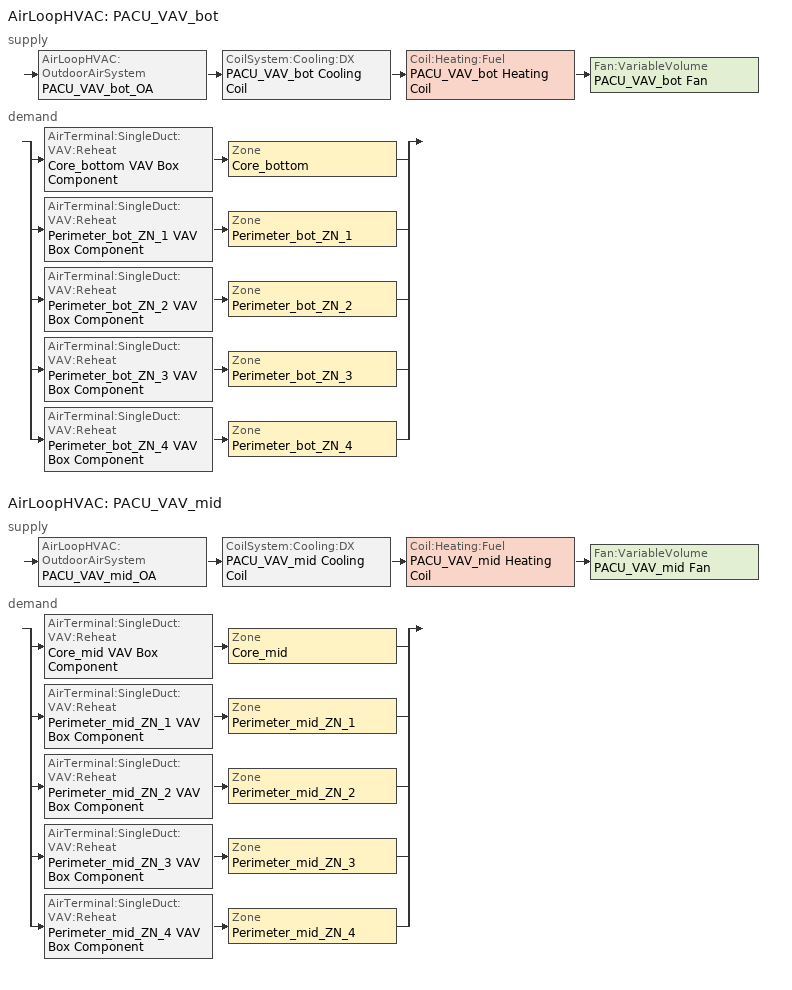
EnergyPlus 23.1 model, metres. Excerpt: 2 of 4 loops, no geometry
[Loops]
AirLoopHVAC 'PACU_VAV_bot'
 supply: AirLoopHVAC:OutdoorAirSystem 'PACU_VAV_bot_OA' > CoilSystem:Cooling:DX 'PACU_VAV_bot Cooling Coil' > Coil:Heating:Fuel 'PACU_VAV_bot Heating Coil' > Fan:VariableVolume 'PACU_VAV_bot Fan'
 demand: split
  | AirTerminal:SingleDuct:VAV:Reheat 'Core_bottom VAV Box Component' > Zone 'Core_bottom'
  | AirTerminal:SingleDuct:VAV:Reheat 'Perimeter_bot_ZN_1 VAV Box Component' > Zone 'Perimeter_bot_ZN_1'
  | AirTerminal:SingleDuct:VAV:Reheat 'Perimeter_bot_ZN_2 VAV Box Component' > Zone 'Perimeter_bot_ZN_2'
  | AirTerminal:SingleDuct:VAV:Reheat 'Perimeter_bot_ZN_3 VAV Box Component' > Zone 'Perimeter_bot_ZN_3'
  | AirTerminal:SingleDuct:VAV:Reheat 'Perimeter_bot_ZN_4 VAV Box Component' > Zone 'Perimeter_bot_ZN_4'
AirLoopHVAC 'PACU_VAV_mid'
 supply: AirLoopHVAC:OutdoorAirSystem 'PACU_VAV_mid_OA' > CoilSystem:Cooling:DX 'PACU_VAV_mid Cooling Coil' > Coil:Heating:Fuel 'PACU_VAV_mid Heating Coil' > Fan:VariableVolume 'PACU_VAV_mid Fan'
 demand: split
  | AirTerminal:SingleDuct:VAV:Reheat 'Core_mid VAV Box Component' > Zone 'Core_mid'
  | AirTerminal:SingleDuct:VAV:Reheat 'Perimeter_mid_ZN_1 VAV Box Component' > Zone 'Perimeter_mid_ZN_1'
  | AirTerminal:SingleDuct:VAV:Reheat 'Perimeter_mid_ZN_2 VAV Box Component' > Zone 'Perimeter_mid_ZN_2'
  | AirTerminal:SingleDuct:VAV:Reheat 'Perimeter_mid_ZN_3 VAV Box Component' > Zone 'Perimeter_mid_ZN_3'
  | AirTerminal:SingleDuct:VAV:Reheat 'Perimeter_mid_ZN_4 VAV Box Component' > Zone 'Perimeter_mid_ZN_4'
[AirLoopHVAC] Design supply air flow rate=Autosize
PACU_VAV_bot; PACU_VAV_mid
[AirTerminal:SingleDuct:VAV:Reheat] Availability schedule=Always_On; Convergence tolerance=0.001; Damper heating action=ReverseWithLimits; Maximum air flow rate=Autosize; Maximum flow fraction during reheat=0.5; Maximum hot water or steam flow rate=Autosize; Maximum reheat air temperature=40; Minimum hot water or steam flow rate=0
Name | Constant minimum air flow fraction | Reheat coil | Zone minimum air flow input method | Minimum air flow fraction schedule
Core_bottom VAV Box Component | 0.232 | Core_bottom VAV Box Reheat Coil | Constant
Core_mid VAV Box Component | 0.319 | Core_mid VAV Box Reheat Coil | Constant
Perimeter_bot_ZN_1 VAV Box Component | 0.227 | Perimeter_bot_ZN_1 VAV Box Reheat Coil | Constant
Perimeter_bot_ZN_2 VAV Box Component | 0.146 | Perimeter_bot_ZN_2 VAV Box Reheat Coil | Constant
Perimeter_bot_ZN_3 VAV Box Component | 0.231 | Perimeter_bot_ZN_3 VAV Box Reheat Coil | Constant
Perimeter_bot_ZN_4 VAV Box Component | 0.138 | Perimeter_bot_ZN_4 VAV Box Reheat Coil | Constant
Perimeter_mid_ZN_1 VAV Box Component | 0.22 | Perimeter_mid_ZN_1 VAV Box Reheat Coil | Constant
Perimeter_mid_ZN_2 VAV Box Component |  | Perimeter_mid_ZN_2 VAV Box Reheat Coil | Scheduled | Perimeter_mid_ZN_2_MDP_Sch
Perimeter_mid_ZN_3 VAV Box Component | 0.224 | Perimeter_mid_ZN_3 VAV Box Reheat Coil | Constant
Perimeter_mid_ZN_4 VAV Box Component | 0.126 | Perimeter_mid_ZN_4 VAV Box Reheat Coil | Constant
[Coil:Cooling:DX:TwoSpeed] Availability schedule=Always_On; Energy input ratio function of flow fraction curve=LgDXalt_EIRFF; Energy input ratio function of temperature curve=LgDXalt_EIRFT; High speed gross rated cooling cop=3.39929; High speed gross rated total cooling capacity=Autosize; High speed rated air flow rate=Autosize; High speed rated sensible heat ratio=Autosize; Low speed energy input ratio function of temperature curve=LgDXalt_EIRFT; Low speed gross rated cooling cop=3.39929; Low speed gross rated sensible heat ratio=Autosize; Low speed gross rated total cooling capacity=Autosize; Low speed rated air flow rate=Autosize; Low speed total cooling capacity function of temperature curve=LgDXalt_CapFT; Part load fraction correlation curve=LgDXalt_PLR; Total cooling capacity function of flow fraction curve=LgDXalt_CapFF; Total cooling capacity function of temperature curve=LgDXalt_CapFT
PACU_VAV_bot Cooling Coil; PACU_VAV_mid Cooling Coil
[Coil:Heating:Electric] Availability schedule=Always_On; Efficiency=1; Nominal capacity=Autosize
Core_bottom VAV Box Reheat Coil; Core_mid VAV Box Reheat Coil; Perimeter_bot_ZN_1 VAV Box Reheat Coil; Perimeter_bot_ZN_2 VAV Box Reheat Coil; Perimeter_bot_ZN_3 VAV Box Reheat Coil; Perimeter_bot_ZN_4 VAV Box Reheat Coil; Perimeter_mid_ZN_1 VAV Box Reheat Coil; Perimeter_mid_ZN_2 VAV Box Reheat Coil; Perimeter_mid_ZN_3 VAV Box Reheat Coil; Perimeter_mid_ZN_4 VAV Box Reheat Coil
[Coil:Heating:Fuel] Availability schedule=Always_On; Burner efficiency=0.8; Fuel type=NaturalGas; Nominal capacity=Autosize; Parasitic electric load=0; Parasitic fuel load=0
PACU_VAV_bot Heating Coil; PACU_VAV_mid Heating Coil
[CoilSystem:Cooling:DX] Availability schedule=Always_On
Name | Cooling coil
PACU_VAV_bot Cooling Coil | PACU_VAV_bot Cooling Coil
PACU_VAV_mid Cooling Coil | PACU_VAV_mid Cooling Coil
[Controller:MechanicalVentilation] Availability schedule=MinOA_Sched; Demand controlled ventilation=Yes; System outdoor air method=Standard62.1VentilationRateProcedure; Design specification zone air distribution object name 1=CM DSZAD Building; Design specification zone air distribution object name 2=CM DSZAD Building; Design specification zone air distribution object name 3=CM DSZAD Building; Design specification zone air distribution object name 4=CM DSZAD Building; Design specification zone air distribution object name 5=CM DSZAD Building
Name | Zone or zonelist name 1 | Design specification outdoor air object name 1 | Zone or zonelist name 2 | Design specification outdoor air object name 2 | Zone or zonelist name 3 | Design specification outdoor air object name 3 | Zone or zonelist name 4 | Design specification outdoor air object name 4 | Zone or zonelist name 5 | Design specification outdoor air object name 5
PACU_VAV_bot_DCV | Core_bottom | SZ DSOA Core_bottom | Perimeter_bot_ZN_1 | SZ DSOA Perimeter_bot_ZN_1 | Perimeter_bot_ZN_2 | SZ DSOA Perimeter_bot_ZN_2 | Perimeter_bot_ZN_3 | SZ DSOA Perimeter_bot_ZN_3 | Perimeter_bot_ZN_4 | SZ DSOA Perimeter_bot_ZN_4
PACU_VAV_mid_DCV | Core_mid | SZ DSOA Core_mid | Perimeter_mid_ZN_1 | SZ DSOA Perimeter_mid_ZN_1 | Perimeter_mid_ZN_2 | SZ DSOA Perimeter_mid_ZN_2 | Perimeter_mid_ZN_3 | SZ DSOA Perimeter_mid_ZN_3 | Perimeter_mid_ZN_4 | SZ DSOA Perimeter_mid_ZN_4
[Controller:OutdoorAir] Economizer control action type=ModulateFlow; Economizer control type=NoEconomizer; Lockout type=LockoutWithHeating; Maximum outdoor air flow rate=Autosize; Minimum limit type=FixedMinimum; Minimum outdoor air flow rate=0; Minimum outdoor air schedule=MinOA_Sched
Name | Maximum fraction of outdoor air schedule | Mechanical ventilation controller
PACU_VAV_bot_OA_Controller | VAV_BOT Max OA Fraction | PACU_VAV_bot_DCV
PACU_VAV_mid_OA_Controller | VAV_MID Max OA Fraction | PACU_VAV_mid_DCV
[DesignSpecification:OutdoorAir] Outdoor air flow per zone floor area=0.0004318; Outdoor air method=Flow/Area
Name | Outdoor air schedule
SZ DSOA Core_bottom; SZ DSOA Core_mid; SZ DSOA Perimeter_bot_ZN_1; SZ DSOA Perimeter_bot_ZN_2; SZ DSOA Perimeter_bot_ZN_3; SZ DSOA Perimeter_bot_ZN_4; SZ DSOA Perimeter_mid_ZN_1; SZ DSOA Perimeter_mid_ZN_3; SZ DSOA Perimeter_mid_ZN_4
SZ DSOA Perimeter_mid_ZN_2 | PERIMETER_MID_ZN_2_OA_Mult
[DesignSpecification:ZoneAirDistribution] Zone air distribution effectiveness in cooling mode=1; Zone air distribution effectiveness in heating mode=1
Name | Minimum zone ventilation efficiency
CM DSZAD Building
VAV_Zone_AirDistribution | 0.6
[EnergyManagementSystem:InternalVariable] Internal data type=Zone Floor Area
Name | Internal data index key
Core_bottom_Area | Core_bottom
Core_mid_Area | Core_mid
Perimeter_bot_ZN_1_Area | Perimeter_bot_ZN_1
Perimeter_bot_ZN_2_Area | Perimeter_bot_ZN_2
Perimeter_bot_ZN_3_Area | Perimeter_bot_ZN_3
Perimeter_bot_ZN_4_Area | Perimeter_bot_ZN_4
Perimeter_mid_ZN_1_Area | Perimeter_mid_ZN_1
Perimeter_mid_ZN_2_Area | Perimeter_mid_ZN_2
Perimeter_mid_ZN_3_Area | Perimeter_mid_ZN_3
Perimeter_mid_ZN_4_Area | Perimeter_mid_ZN_4
[EnergyManagementSystem:ProgramCallingManager]
SET_Perimeter_mid_ZN_3_Light_EMS_Program_Prog_Manager: BeginTimestepBeforePredictor; SET_Perimeter_mid_ZN_3_Light_EMS_Program
SET_Perimeter_mid_ZN_4_Light_EMS_Program_Prog_Manager: BeginTimestepBeforePredictor; SET_Perimeter_mid_ZN_4_Light_EMS_Program
SET_Perimeter_top_ZN_1_Light_EMS_Program_Prog_Manager: BeginTimestepBeforePredictor; SET_Perimeter_top_ZN_1_Light_EMS_Program
SET_Perimeter_top_ZN_2_Light_EMS_Program_Prog_Manager: BeginTimestepBeforePredictor; SET_Perimeter_top_ZN_2_Light_EMS_Program
SET_Perimeter_top_ZN_3_Light_EMS_Program_Prog_Manager: BeginTimestepBeforePredictor; SET_Perimeter_top_ZN_3_Light_EMS_Program
SET_Perimeter_top_ZN_4_Light_EMS_Program_Prog_Manager: BeginTimestepBeforePredictor; SET_Perimeter_top_ZN_4_Light_EMS_Program
Transformer_Load_Prog_Manager: AfterPredictorAfterHVACManagers; Transformer_Load_Prog
pacu_vav_bot_MAX_OA_FRAC_Prog_Manager: AfterPredictorAfterHVACManagers; pacu_vav_bot_MAX_OA_FRAC
pacu_vav_mid_MAX_OA_FRAC_Prog_Manager: AfterPredictorAfterHVACManagers; pacu_vav_mid_MAX_OA_FRAC
pacu_vav_top_MAX_OA_FRAC_Prog_Manager: AfterPredictorAfterHVACManagers; pacu_vav_top_MAX_OA_FRAC
[EnergyManagementSystem:Sensor]
Name | Output variable or output meter index key | Output variable or output meter
Core_bottom_LSr | Core_bottom | Zone Lights Electricity Rate
Core_bottom_Occ_Sensor | Core_bottom | People Occupant Count
Core_mid_LSr | Core_mid | Zone Lights Electricity Rate
Core_mid_Occ_Sensor | Core_mid | People Occupant Count
Facility_Int_LTG |  | InteriorLights:Electricity
OAT | Environment | Site Outdoor Air Drybulb Temperature
Perimeter_bot_ZN_1_LSr | Perimeter_bot_ZN_1 | Zone Lights Electricity Rate
Perimeter_bot_ZN_1_Occ_Sensor | Perimeter_bot_ZN_1 | People Occupant Count
Perimeter_bot_ZN_2_LSr | Perimeter_bot_ZN_2 | Zone Lights Electricity Rate
Perimeter_bot_ZN_2_Occ_Sensor | Perimeter_bot_ZN_2 | People Occupant Count
Perimeter_bot_ZN_3_LSr | Perimeter_bot_ZN_3 | Zone Lights Electricity Rate
Perimeter_bot_ZN_3_Occ_Sensor | Perimeter_bot_ZN_3 | People Occupant Count
Perimeter_bot_ZN_4_LSr | Perimeter_bot_ZN_4 | Zone Lights Electricity Rate
Perimeter_bot_ZN_4_Occ_Sensor | Perimeter_bot_ZN_4 | People Occupant Count
Perimeter_mid_ZN_1_LSr | Perimeter_mid_ZN_1 | Zone Lights Electricity Rate
Perimeter_mid_ZN_1_Occ_Sensor | Perimeter_mid_ZN_1 | People Occupant Count
Perimeter_mid_ZN_2_LSr | Perimeter_mid_ZN_2 | Zone Lights Electricity Rate
Perimeter_mid_ZN_2_Occ_Sensor | Perimeter_mid_ZN_2 | People Occupant Count
Perimeter_mid_ZN_3_LSr | Perimeter_mid_ZN_3 | Zone Lights Electricity Rate
Perimeter_mid_ZN_3_Occ_Sensor | Perimeter_mid_ZN_3 | People Occupant Count
Perimeter_mid_ZN_4_LSr | Perimeter_mid_ZN_4 | Zone Lights Electricity Rate
Perimeter_mid_ZN_4_Occ_Sensor | Perimeter_mid_ZN_4 | People Occupant Count
pacu_vav_bot_OA | PACU_VAV_bot | Air System Outdoor Air Mass Flow Rate
pacu_vav_bot_OA_VRP | PACU_VAV_bot | Air System Outdoor Air Mechanical Ventilation Requested Mass Flow Rate
pacu_vav_bot_SUPPLY_FLOW | PACU_VAV_bot_OA-PACU_VAV_bot_CoolCNode | System Node Standard Density Volume Flow Rate
pacu_vav_mid_OA | PACU_VAV_mid | Air System Outdoor Air Mass Flow Rate
pacu_vav_mid_OA_VRP | PACU_VAV_mid | Air System Outdoor Air Mechanical Ventilation Requested Mass Flow Rate
pacu_vav_mid_SUPPLY_FLOW | PACU_VAV_mid_OA-PACU_VAV_mid_CoolCNode | System Node Standard Density Volume Flow Rate
[Fan:VariableVolume] Availability schedule=HVACOperationSchd; Fan power coefficient 1=0.0408; Fan power coefficient 2=0.088; Fan power coefficient 3=-0.0729; Fan power coefficient 4=0.9437; Fan power coefficient 5=0; Fan power minimum flow fraction=0.25; Fan power minimum flow rate input method=Fraction; Fan total efficiency=0.6006; Maximum flow rate=Autosize; Motor efficiency=0.924; Motor in airstream fraction=1; Pressure rise=1314.72
PACU_VAV_bot Fan; PACU_VAV_mid Fan
[SetpointManager:MixedAir] Control variable=Temperature
Name | Setpoint node or nodelist
PACU_VAV_bot_CoolC SAT Manager | PACU_VAV_bot_CoolC-PACU_VAV_bot_HeatCNode
PACU_VAV_bot_HeatC MixedAir Manager | PACU_VAV_bot_HeatC-PACU_VAV_bot FanNode
PACU_VAV_bot_OAMixed Air Temp Manager | PACU_VAV_bot_OA-PACU_VAV_bot_CoolCNode
PACU_VAV_mid_CoolC SAT Manager | PACU_VAV_mid_CoolC-PACU_VAV_mid_HeatCNode
PACU_VAV_mid_HeatC MixedAir Manager | PACU_VAV_mid_HeatC-PACU_VAV_mid FanNode
PACU_VAV_mid_OAMixed Air Temp Manager | PACU_VAV_mid_OA-PACU_VAV_mid_CoolCNode
[SetpointManager:Scheduled] Control variable=Temperature; Schedule=Supply-Air-Temp-Sch
Name | Setpoint node or nodelist
PACU_VAV_bot SAT setpoint | PACU_VAV_bot Supply Equipment Outlet Node
PACU_VAV_mid SAT setpoint | PACU_VAV_mid Supply Equipment Outlet Node
[Sizing:System] 100 outdoor air in cooling=No; 100 outdoor air in heating=No; Central cooling design supply air humidity ratio=0.0085; Central cooling design supply air temperature=12.8; Central heating design supply air humidity ratio=0.008; Central heating design supply air temperature=12.8; Central heating maximum system air flow ratio=0.3; Cooling supply air flow rate=0; Cooling supply air flow rate method=DesignDay; Design outdoor air flow rate=0.9561; Heating supply air flow rate=0; Heating supply air flow rate method=DesignDay; Precool design humidity ratio=0.008; Precool design temperature=12.8; Preheat design humidity ratio=0.008; Preheat design temperature=7; System outdoor air method=ZoneSum; Type of load to size on=Sensible; Type of zone sum to use=Coincident
PACU_VAV_bot; PACU_VAV_mid
[Sizing:Zone] Cooling design air flow method=DesignDay; Cooling design air flow rate=0; Cooling minimum air flow fraction=0; Design specification zone air distribution object=VAV_Zone_AirDistribution; Heating design air flow method=DesignDay; Heating design air flow rate=0; Zone cooling design supply air humidity ratio=0.0085; Zone cooling design supply air temperature=12.8; Zone cooling design supply air temperature input method=SupplyAirTemperature; Zone heating design supply air humidity ratio=0.008; Zone heating design supply air temperature=40; Zone heating design supply air temperature input method=SupplyAirTemperature
Name | Design specification outdoor air object
Core_bottom | SZ DSOA Core_bottom
Perimeter_bot_ZN_1 | SZ DSOA Perimeter_bot_ZN_1
Perimeter_bot_ZN_2 | SZ DSOA Perimeter_bot_ZN_2
Perimeter_bot_ZN_3 | SZ DSOA Perimeter_bot_ZN_3
Perimeter_bot_ZN_4 | SZ DSOA Perimeter_bot_ZN_4
Core_mid | SZ DSOA Core_mid
Perimeter_mid_ZN_1 | SZ DSOA Perimeter_mid_ZN_1
Perimeter_mid_ZN_2 | SZ DSOA Perimeter_mid_ZN_2
Perimeter_mid_ZN_3 | SZ DSOA Perimeter_mid_ZN_3
Perimeter_mid_ZN_4 | SZ DSOA Perimeter_mid_ZN_4
[ThermostatSetpoint:DualSetpoint] Cooling setpoint temperature schedule=AI_COOLING_SCH; Heating setpoint temperature schedule=AI_HEATING_SCH
Core_bottom Dual SP Control; Core_mid Dual SP Control; Perimeter_bot_ZN_1 Dual SP Control; Perimeter_bot_ZN_2 Dual SP Control; Perimeter_bot_ZN_3 Dual SP Control; Perimeter_bot_ZN_4 Dual SP Control; Perimeter_mid_ZN_1 Dual SP Control; Perimeter_mid_ZN_2 Dual SP Control; Perimeter_mid_ZN_3 Dual SP Control; Perimeter_mid_ZN_4 Dual SP Control
[ZoneControl:Thermostat] Control type schedule=Dual Zone Control Type Sched
Name | Zone or zonelist | Control 1
Core_bottom Thermostat | Core_bottom | Core_bottom Dual SP Control
Core_mid Thermostat | Core_mid | Core_mid Dual SP Control
Perimeter_bot_ZN_1 Thermostat | Perimeter_bot_ZN_1 | Perimeter_bot_ZN_1 Dual SP Control
Perimeter_bot_ZN_2 Thermostat | Perimeter_bot_ZN_2 | Perimeter_bot_ZN_2 Dual SP Control
Perimeter_bot_ZN_3 Thermostat | Perimeter_bot_ZN_3 | Perimeter_bot_ZN_3 Dual SP Control
Perimeter_bot_ZN_4 Thermostat | Perimeter_bot_ZN_4 | Perimeter_bot_ZN_4 Dual SP Control
Perimeter_mid_ZN_1 Thermostat | Perimeter_mid_ZN_1 | Perimeter_mid_ZN_1 Dual SP Control
Perimeter_mid_ZN_2 Thermostat | Perimeter_mid_ZN_2 | Perimeter_mid_ZN_2 Dual SP Control
Perimeter_mid_ZN_3 Thermostat | Perimeter_mid_ZN_3 | Perimeter_mid_ZN_3 Dual SP Control
Perimeter_mid_ZN_4 Thermostat | Perimeter_mid_ZN_4 | Perimeter_mid_ZN_4 Dual SP Control
[Zone equipment]
Core_bottom: Core_bottom VAV Box Component
Core_mid: Core_mid VAV Box Component
Perimeter_bot_ZN_1: Perimeter_bot_ZN_1 VAV Box Component
Perimeter_bot_ZN_2: Perimeter_bot_ZN_2 VAV Box Component
Perimeter_bot_ZN_3: Perimeter_bot_ZN_3 VAV Box Component
Perimeter_bot_ZN_4: Perimeter_bot_ZN_4 VAV Box Component
Perimeter_mid_ZN_1: Perimeter_mid_ZN_1 VAV Box Component
Perimeter_mid_ZN_2: Perimeter_mid_ZN_2 VAV Box Component
Perimeter_mid_ZN_3: Perimeter_mid_ZN_3 VAV Box Component
Perimeter_mid_ZN_4: Perimeter_mid_ZN_4 VAV Box Component
[Curve:Biquadratic] Maximum value of x=22.1111; Maximum value of y=47.66; Minimum value of x=16.5556; Minimum value of y=23.7778
Name | Coefficient1 constant | Coefficient2 x | Coefficient3 x 2 | Coefficient4 y | Coefficient5 y 2 | Coefficient6 x y
LgDXalt_CapFT | 1.39072 | -0.0529058 | 0.0018423 | 0.00058267 | -0.000186814 | 0.000265159
LgDXalt_EIRFT | -0.536161 | 0.105138 | -0.00172659 | 0.0149848 | 0.000659948 | -0.0017385
[Curve:Quadratic]
Name | Maximum value of x | Minimum value of x | Coefficient1 constant | Coefficient2 x | Coefficient3 x 2
LgDXalt_CapFF | 1.25 | 0.75 | 0.718954 | 0.435436 | -0.154193
LgDXalt_EIRFF | 1.25 | 0.75 | 1.19525 | -0.306138 | 0.110973
LgDXalt_PLR | 1 | 0 | 0.771 | 0.229 | 0
[Schedule:Compact]
ALWAYS_ON; MinOA_Sched: Through: 12/31, For: AllDays, Until: 24:00, 1
Dual Zone Control Type Sched: Through: 12/31, For: AllDays, Until: 24:00, 4
HVACOperationSchd: Through: 12/31, For: Weekdays SummerDesignDay, Until: 06:00, 0, Until: 22:00, 1, Until: 24:00, 0, For: Saturday WinterDesignDay, Until: 06:00, 0, Until: 18:00, 1, Until: 24:00, 0, For:Sunday Holidays AllOtherDays, Until: 24:00, 0
PERIMETER_MID_ZN_2_MDP_Sch: Through: 12/31, For: Weekdays, Until: 01:00, 0.135, Until: 02:00, 0.135, Until: 03:00, 0.135, Until: 04:00, 0.135, Until: 05:00, 0.135, Until: 06:00, 0.135, Until: 07:00, 0.135, Until: 08:00, 0.135, Until: 09:00, 0.135, Until: 10:00, 0.135, Until: 11:00, 0.01, Until: 12:00, 0.135, Until: 13:00, 0.01, Until: 14:00, 0.135, Until: 15:00, 0.01, Until: 16:00, 0.135, Until: 17:00, 0.135, Until: 18:00, 0.135, Until: 19:00, 0.135, Until: 20:00, 0.135, Until: 21:00, 0.135, Until: 22:00, 0.135, Until: 23:00, 0.135, Until: 24:00, 0.135, For: Saturday, Until: 01:00, 0.135, Until: 02:00, 0.135, Until: 03:00, 0.135, Until: 04:00, 0.135, Until: 05:00, 0.135, Until: 06:00, 0.135, Until: 07:00, 0.135, Until: 08:00, 0.135, Until: 09:00, 0.135, Until: 10:00, 0.135, Until: 11:00, 0.01, Until: 12:00, 0.135, Until: 13:00, 0.01, Until: 14:00, 0.135, Until: 15:00, 0.01, Until: 16:00, 0.135, Until: 17:00, 0.135, Until: 18:00, 0.135, Until: 19:00, 0.135, Until: 20:00, 0.135, Until: 21:00, 0.135, Until: 22:00, 0.135, Until: 23:00, 0.135, Until: 24:00, 0.135, For: AllOtherDays, Until: 24:00, 0.135
PERIMETER_MID_ZN_2_OA_Mult: Through: 12/31, For: Weekdays, Until: 01:00, 1, Until: 02:00, 1, Until: 03:00, 1, Until: 04:00, 1, Until: 05:00, 1, Until: 06:00, 1, Until: 07:00, 1, Until: 08:00, 1, Until: 09:00, 1, Until: 10:00, 1, Until: 11:00, 0, Until: 12:00, 1, Until: 13:00, 0, Until: 14:00, 1, Until: 15:00, 0, Until: 16:00, 1, Until: 17:00, 1, Until: 18:00, 1, Until: 19:00, 1, Until: 20:00, 1, Until: 21:00, 1, Until: 22:00, 1, Until: 23:00, 1, Until: 24:00, 1, For: Saturday, Until: 01:00, 1, Until: 02:00, 1, Until: 03:00, 1, Until: 04:00, 1, Until: 05:00, 1, Until: 06:00, 1, Until: 07:00, 1, Until: 08:00, 1, Until: 09:00, 1, Until: 10:00, 1, Until: 11:00, 0, Until: 12:00, 1, Until: 13:00, 0, Until: 14:00, 1, Until: 15:00, 0, Until: 16:00, 1, Until: 17:00, 1, Until: 18:00, 1, Until: 19:00, 1, Until: 20:00, 1, Until: 21:00, 1, Until: 22:00, 1, Until: 23:00, 1, Until: 24:00, 1, For: AllOtherDays, Until: 24:00, 1
Supply-Air-Temp-Sch: Through: 12/31, For: AllDays, Until: 24:00, 12.8
[Schedule:Constant]
Name | Hourly value
VAV_BOT Max OA Fraction; VAV_MID Max OA Fraction | 1
AI_COOLING_SCH; AI_HEATING_SCH | 24
